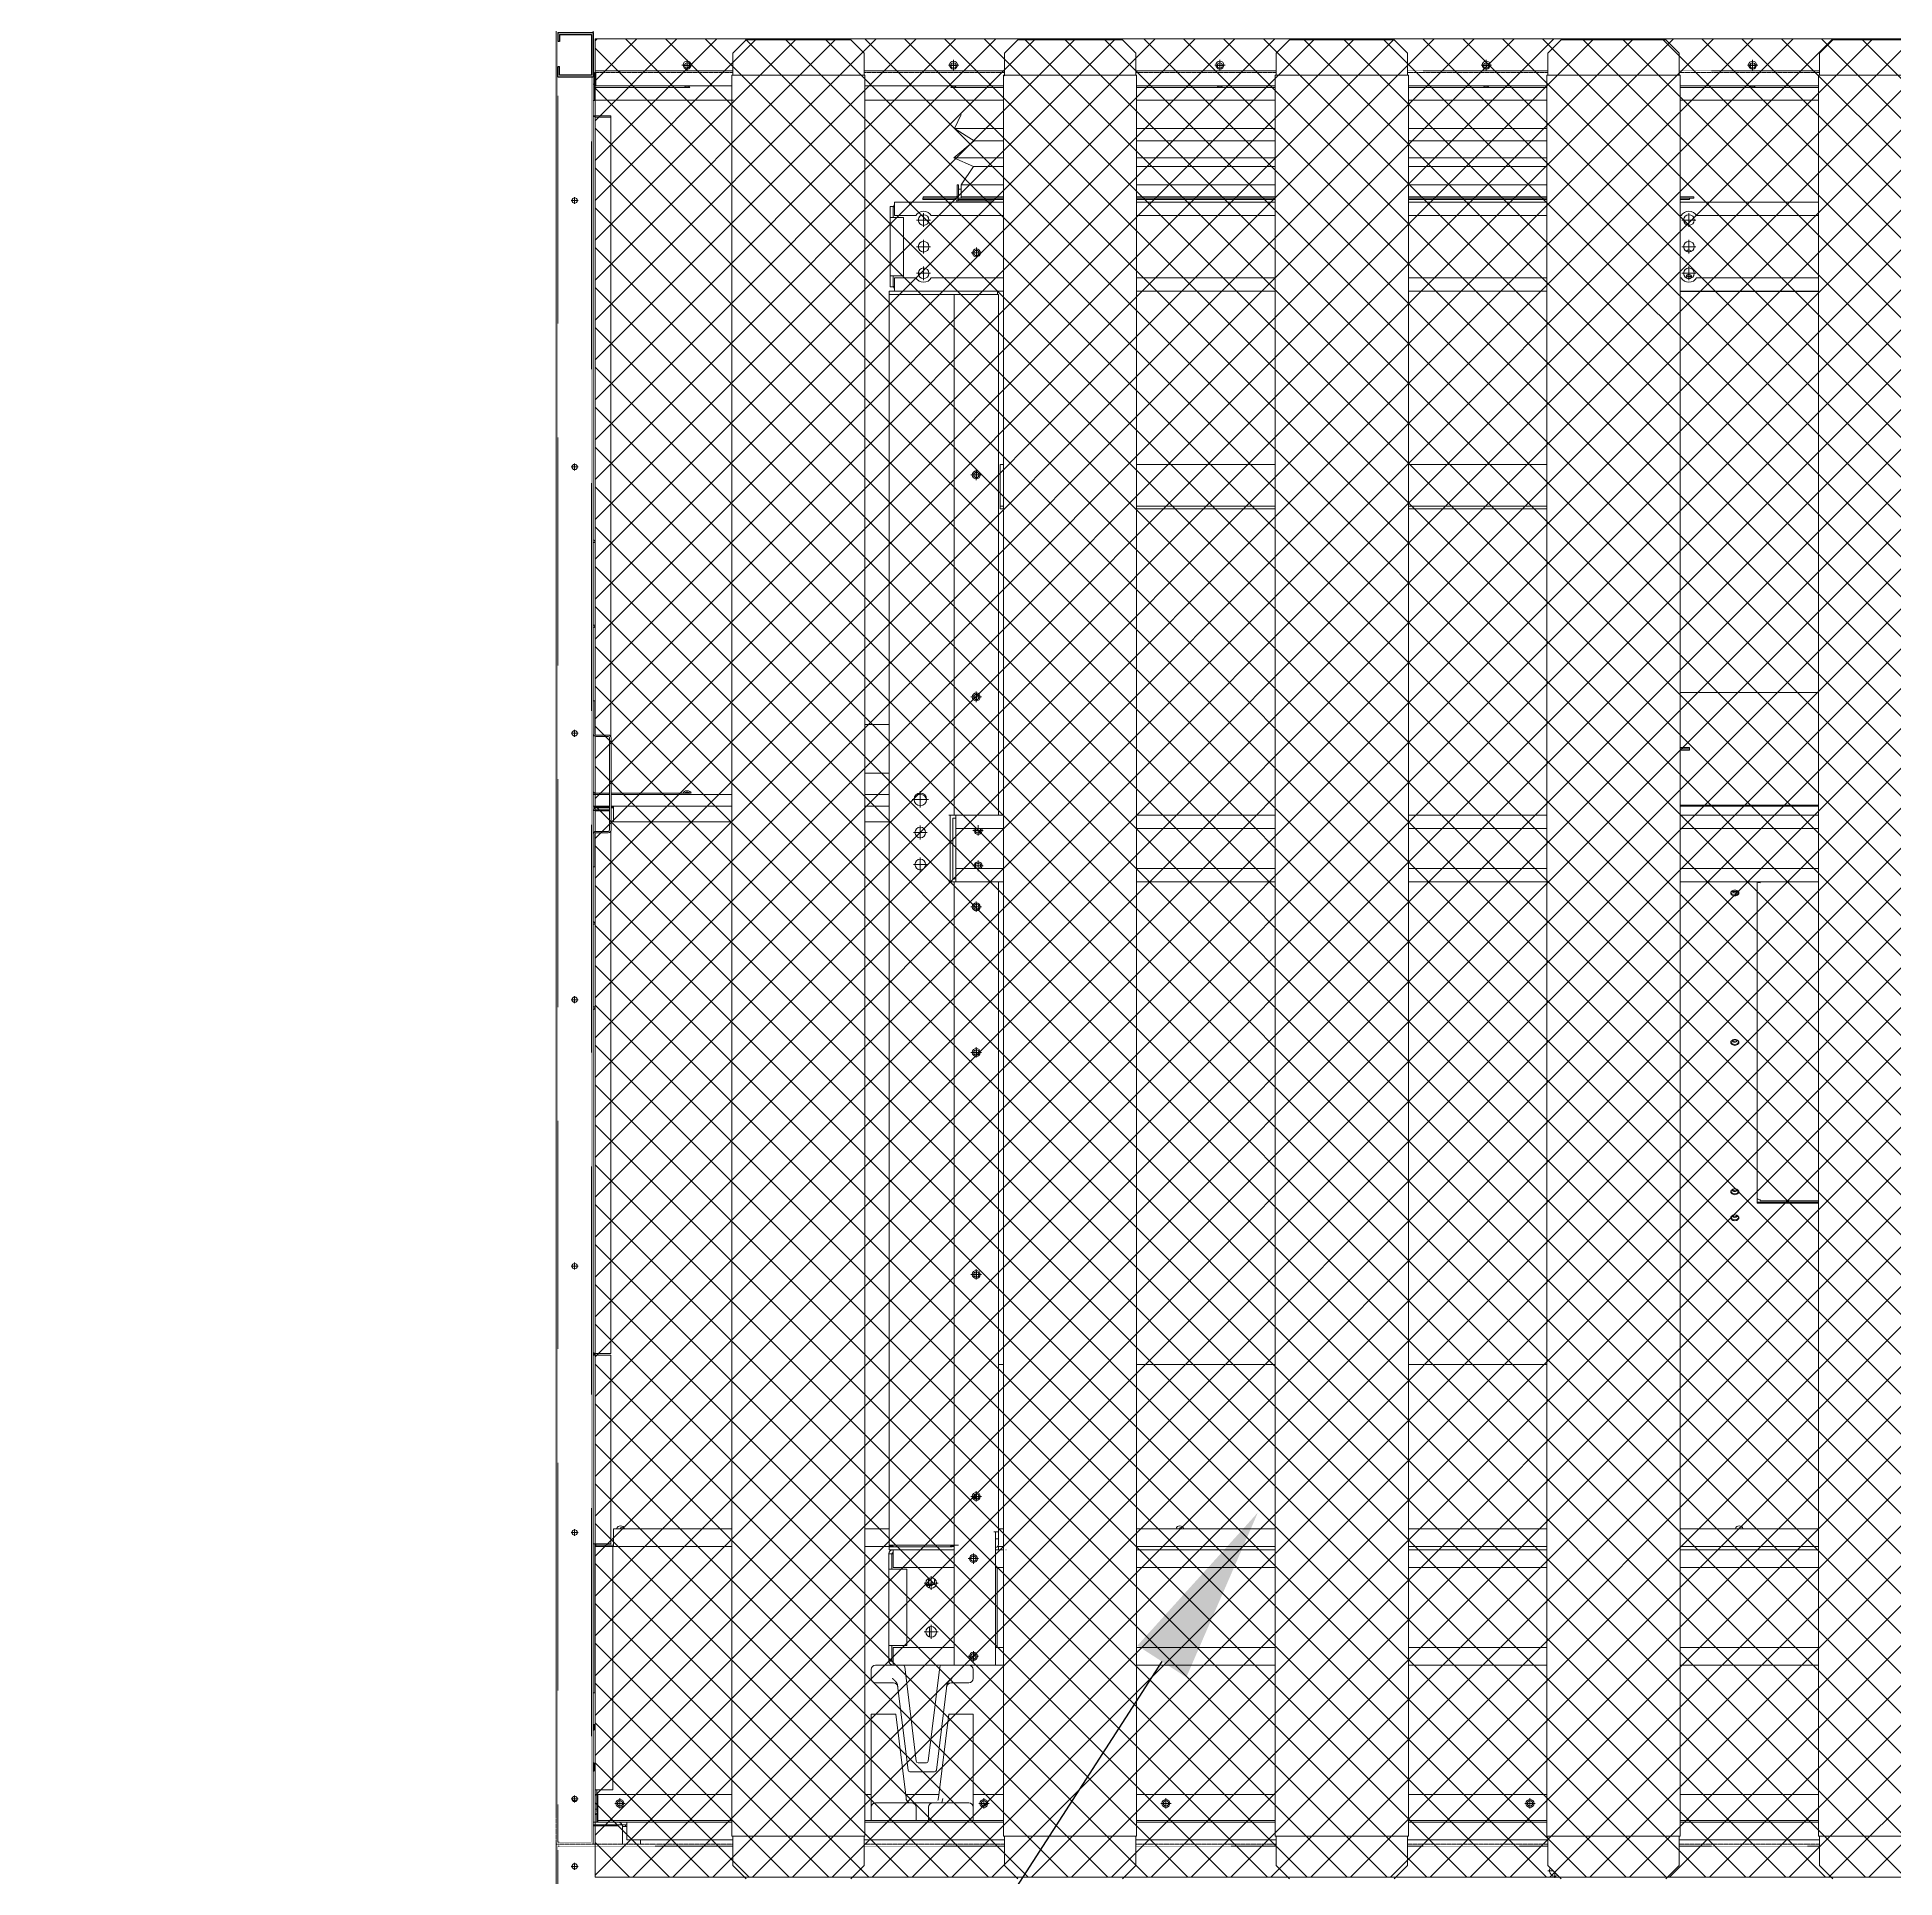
# Model space of a CAD drawing. Header units: millimetres. Extents: x -17070 to 37126, y -291348 to 36053.
# Drawn here: x 26412 to 28504, y 22927 to 25000 of the extents above; entities that cross this region are included whole.
import ezdxf
from ezdxf import colors
from ezdxf.entities.mleader import LeaderData, LeaderLine
from ezdxf.math import Vec2, Vec3

# ---------------------------------------------------------------- set-up
doc = ezdxf.new("R2010")
doc.units = ezdxf.units.MM
for name, pattern in [('CENTER', [2, 1.25, -0.25, 0.25, -0.25]), ('HIDDEN', [0.375, 0.25, -0.125]), ('HIDDENX2', [0.75, 0.5, -0.25])]:
    doc.linetypes.add(name, pattern=pattern)
for name, color, linetype in [('center', 1, 'CENTER'), ('HIDD', 2, 'HIDDENX2'), ('냉각탑_dim', 1, 'Continuous')]:
    doc.layers.add(name, color=color, linetype=linetype)
doc.styles.get("Standard").update_dxf_attribs({"font": 'arial.ttf'})

# ---------------------------------------------------------------- blocks, each defined once
blk = doc.blocks.new('3753456')
at = {"color": 0, "lineweight": 5}
for p, q in [((337590.2, 91235.5), (337597.8, 91251)), ((337612.3, 91221.4), (337590.2, 91235.5)), ((337589.4, 91202.2), (337612.3, 91221.4)), ((337611.6, 91192.6), (337589.4, 91202.2)), ((337597.8, 91172), (337611.6, 91192.6))]:
    blk.add_line(p, q, dxfattribs=at)
blk = doc.blocks.new('435')
for p, q in [((-131382, 21088.8), (-131342, 21088.8)), ((-131382, 21088.8), (-131382, 21078.8)), ((-131380, 21078.8), (-131382, 21078.8)), ((-131380, 21086.8), (-131344, 21086.8)), ((-131380, 21086.8), (-131380, 21078.8)), ((-131344, 21086.8), (-131344, 21040.8)), ((-131342, 21088.8), (-131342, 21038.8)), ((-131342, 21088.8), (-131342, 21038.8)), ((-131382, 21038.8), (-131382, 21050.8)), ((-131382, 21050.8), (-131380, 21050.8)), ((-131380, 21040.8), (-131380, 21050.8)), ((-131342, 21038.8), (-131382, 21038.8)), ((-131344, 21040.8), (-131380, 21040.8))]:
    blk.add_line(p, q)
blk = doc.blocks.new('2')
at = {"lineweight": 5}
h = blk.add_hatch(dxfattribs=at)
h.set_pattern_fill('ANSI37', scale=10)
h.set_pattern_definition([(45, (-1299976.103, -465375.263), (-22.4506403, 22.4506403), []), (135, (-1299976.103, -465375.263), (-22.4506403, -22.4506403), [])])
h.paths.add_polyline_path([(27040.5, 24998.1), (27040.5, 22928.1), (30252.5, 22928.1), (30252.5, 24998.1)])
at = {"color": 7, "lineweight": 20, "ltscale": 0.280701}
for p, q in [((26996.5, 22995.2), (26996.5, 26037)), ((27038.5, 22995.2), (27038.5, 26037)), ((27038.5, 22995.2), (27038.5, 24991.1)), ((27138.4, 24968.6), (27150.1, 24968.6)), ((27140.3, 24968.1), (27148.1, 24968.1)), ((27144.2, 24974.5), (27144.2, 24962.8)), ((27438.4, 24968.6), (27450.1, 24968.6)), ((27440.3, 24968.1), (27448.1, 24968.1)), ((27444.2, 24974.5), (27444.2, 24962.8)), ((27738.4, 24968.6), (27750.1, 24968.6)), ((27740.3, 24968.1), (27748.1, 24968.1)), ((27744.2, 24974.5), (27744.2, 24962.8)), ((28038.4, 24968.6), (28050.1, 24968.6)), ((28040.3, 24968.1), (28048.1, 24968.1)), ((28044.2, 24974.5), (28044.2, 24962.8)), ((28338.4, 24968.6), (28350.1, 24968.6)), ((28340.3, 24968.1), (28348.1, 24968.1)), ((28344.2, 24974.5), (28344.2, 24962.8)), ((27038.5, 24947.1), (27041.3, 24947.1)), ((27039.8, 24947.1), (27039.8, 24960.1)), ((27039.8, 24947.1), (27039.8, 24928.7)), ((27039.8, 24943.3), (27147.2, 24943.3)), ((27039.8, 24942.2), (27040.5, 24942.2)), ((27039.8, 24929.8), (27039.8, 24942.2)), ((27041.3, 24960.1), (27041.3, 24948.2)), ((27041.3, 24950.2), (27041.3, 24945.1)), ((27194.5, 24945.1), (27041.3, 24945.1)), ((27500.5, 24945.1), (27344.5, 24945.1)), ((27441.2, 24943.3), (27500.5, 24943.3)), ((27806.5, 24945.1), (27650.5, 24945.1)), ((27650.5, 24943.3), (27806.5, 24943.3)), ((28112.5, 24945.1), (27956.5, 24945.1)), ((27956.5, 24943.3), (28112.5, 24943.3)), ((28418.5, 24945.1), (28262.5, 24945.1)), ((28262.5, 24943.3), (28418.5, 24943.3)), ((27038.5, 24928.7), (27039.8, 24928.7)), ((27040.5, 24928.9), (27039.8, 24928.9)), ((27196.5, 24928.9), (27040.5, 24928.9)), ((27500.5, 24928.9), (27344.5, 24928.9)), ((27806.5, 24928.9), (27650.5, 24928.9)), ((28112.5, 24928.9), (27956.5, 24928.9)), ((28418.5, 24928.9), (28262.5, 24928.9)), ((27041.1, 24911.5), (27038.5, 24911.5)), ((27041.7, 24911.4), (27058.2, 24911.4)), ((27041.7, 24910), (27058.2, 24910)), ((27058.2, 24910), (27058.2, 24911.4)), ((27058.2, 24910), (27058.2, 24212.3)), ((27013.6, 24816.1), (27021.4, 24816.1)), ((27017.5, 24820), (27017.5, 24812.2)), ((27446.8, 24818.7), (27409.6, 24818.7)), ((27409.6, 24818.7), (27409.6, 24817.1)), ((27446.8, 24817.1), (27409.6, 24817.1)), ((27446.8, 24820.3), (27409.9, 24820.3)), ((27409.9, 24820.3), (27409.9, 24818.7)), ((27448, 24815.9), (27448, 24816)), ((27448, 24815.9), (27448, 24814.1)), ((27448, 24815.9), (27488, 24815.9)), ((27449.9, 24833.7), (27448.3, 24833.7)), ((27448.3, 24821.8), (27448.3, 24833.7)), ((27449.6, 24815.9), (27449.6, 24818.7)), ((27449.6, 24818.7), (27500.5, 24818.7)), ((27449.6, 24817.1), (27500.5, 24817.1)), ((27449.9, 24821.8), (27449.9, 24833.7)), ((27452.9, 24828.9), (27449.9, 24828.9)), ((27450.8, 24818.8), (27490, 24818.8)), ((27450.8, 24818.7), (27450.8, 24818.8)), ((27500.5, 24833.7), (27452.9, 24833.7)), ((27452.9, 24833.7), (27452.9, 24818.7)), ((27500.5, 24820.3), (27452.9, 24820.3)), ((27500.5, 24818.7), (27452.9, 24818.7)), ((27488, 24815.9), (27488, 24814.1)), ((27490, 24818.7), (27490, 24818.8)), ((27806.5, 24833.7), (27650.5, 24833.7)), ((27806.5, 24820.3), (27650.5, 24820.3)), ((27650.5, 24818.7), (27806.5, 24818.7)), ((27806.5, 24818.7), (27650.5, 24818.7)), ((27650.5, 24817.1), (27806.5, 24817.1)), ((28112.5, 24833.7), (27956.5, 24833.7)), ((28112.5, 24820.3), (27956.5, 24820.3)), ((27956.5, 24818.7), (28112.5, 24818.7)), ((28112.5, 24818.7), (27956.5, 24818.7)), ((27956.5, 24817.1), (28112.5, 24817.1)), ((28277.9, 24820.3), (28262.5, 24820.3)), ((28262.5, 24818.7), (28273, 24818.7)), ((28277.9, 24818.7), (28262.5, 24818.7)), ((28262.5, 24817.1), (28273, 24817.1)), ((28273, 24817.1), (28273, 24818.7)), ((28277.9, 24820.3), (28277.9, 24818.7)), ((27373, 24797.1), (27373, 24809.4)), ((27376.2, 24809.4), (27373, 24809.4)), ((27373, 24797.1), (27373, 24731.1)), ((27378.2, 24797.1), (27373, 24797.1)), ((27376.2, 24809.4), (27376.2, 24797.1)), ((27377.7, 24808.9), (27376.2, 24808.9)), ((27377.7, 24799.1), (27377.7, 24814.1)), ((27500.5, 24814.1), (27377.7, 24814.1)), ((27377.7, 24799.1), (27401.8, 24799.1)), ((27378.2, 24797.1), (27388, 24797.1)), ((27388, 24731.1), (27388, 24797.1)), ((27402.7, 24794.1), (27418.3, 24794.1)), ((27410.5, 24801.9), (27410.5, 24786.3)), ((27419.1, 24799.1), (27500.5, 24799.1)), ((27806.5, 24814.1), (27650.5, 24814.1)), ((27650.5, 24799.1), (27806.5, 24799.1)), ((28112.5, 24814.1), (27956.5, 24814.1)), ((27956.5, 24799.1), (28112.5, 24799.1)), ((28418.5, 24814.3), (28262.5, 24814.3)), ((28418.5, 24814.1), (28262.5, 24814.1)), ((28262.5, 24799.1), (28263.8, 24799.1)), ((28264.7, 24794.1), (28280.3, 24794.1)), ((28272.5, 24801.9), (28272.5, 24786.3)), ((28281.1, 24799.1), (28418.5, 24799.1)), ((27402.7, 24764.1), (27418.3, 24764.1)), ((27410.5, 24771.9), (27410.5, 24756.3)), ((27464.1, 24757.1), (27475.8, 24757.1)), ((27470, 24763), (27470, 24751.3)), ((28264.7, 24764.1), (28280.3, 24764.1)), ((28272.5, 24771.9), (28272.5, 24756.3)), ((27402.7, 24734.1), (27418.3, 24734.1)), ((27410.5, 24741.9), (27410.5, 24726.3)), ((28264.7, 24734.1), (28280.3, 24734.1)), ((28272.5, 24741.9), (28272.5, 24726.3)), ((27371.8, 24714.1), (27493.6, 24714.1)), ((27371.8, 24714.1), (27371.8, 24710.1)), ((27388, 24731.1), (27373, 24731.1)), ((27373, 24718.8), (27373, 24731.1)), ((27376.2, 24718.8), (27373, 24718.8)), ((27376.2, 24731.1), (27376.2, 24718.8)), ((27377.7, 24719.3), (27376.2, 24719.3)), ((27377.7, 24729.1), (27377.7, 24714.1)), ((27401.8, 24729.1), (27377.7, 24729.1)), ((27377.7, 24714.1), (27500.5, 24714.1)), ((27500.5, 24729.1), (27419.1, 24729.1)), ((27493.6, 24714.1), (27493.6, 24710.1)), ((27806.5, 24729.1), (27650.5, 24729.1)), ((27650.5, 24714.1), (27806.5, 24714.1)), ((28112.5, 24729.1), (27956.5, 24729.1)), ((27956.5, 24714.1), (28112.5, 24714.1)), ((28263.8, 24729.1), (28262.5, 24729.1)), ((28262.5, 24714.1), (28418.5, 24714.1)), ((28418.5, 24713.8), (28262.5, 24713.8)), ((28418.5, 24729.1), (28281.1, 24729.1)), ((27450, 24710.1), (27371.8, 24710.1)), ((27371.8, 24710.1), (27371.8, 23301.9)), ((27371.8, 24710.1), (27493.6, 24710.1)), ((27444.8, 24123.9), (27444.8, 24710.1)), ((27450, 24710.1), (27489.6, 24710.1)), ((27494.8, 24710.1), (27489.6, 24710.1)), ((27494.8, 24710.1), (27494.8, 24123.9)), ((27013.6, 24516.1), (27021.4, 24516.1)), ((27017.5, 24520), (27017.5, 24512.2)), ((27463.9, 24507.1), (27475.6, 24507.1)), ((27469.8, 24513), (27469.8, 24501.3)), ((27470, 24511), (27470, 24503.2)), ((27500.5, 24518.7), (27496.8, 24518.7)), ((27496.8, 24468.7), (27496.8, 24518.7)), ((27806.5, 24518.7), (27650.5, 24518.7)), ((28112.5, 24518.7), (27956.5, 24518.7)), ((27496.8, 24471.9), (27500.5, 24471.9)), ((27496.8, 24468.7), (27500.5, 24468.7)), ((27650.5, 24471.9), (27806.5, 24471.9)), ((27650.5, 24468.7), (27806.5, 24468.7)), ((27956.5, 24471.9), (28112.5, 24471.9)), ((27956.5, 24468.7), (28112.5, 24468.7)), ((27038.5, 24431), (27040.5, 24431)), ((27040.5, 24431), (27040.5, 24338)), ((27038.5, 24338), (27040.5, 24338)), ((27040.1, 24252.5), (27038.5, 24252.5)), ((27040.1, 24215.6), (27040.1, 24252.5)), ((27463.9, 24257.1), (27475.6, 24257.1)), ((27469.8, 24263), (27469.8, 24251.3)), ((27470, 24261), (27470, 24253.2)), ((28418.5, 24262.2), (28262.5, 24262.2)), ((27013.6, 24216.1), (27021.4, 24216.1)), ((27017.5, 24220), (27017.5, 24212.2)), ((27055.4, 24214.1), (27041.6, 24214.1)), ((27055.4, 24212.5), (27041.6, 24212.5)), ((27056.9, 24211), (27056.9, 24107.2)), ((27058.5, 24211), (27058.5, 24107.2)), ((27371.8, 24226.2), (27344.5, 24226.2)), ((28273, 24200.3), (28262.5, 24200.3)), ((28273, 24198.7), (28262.5, 24198.7)), ((28262.5, 24198.7), (28273, 24198.7)), ((28262.5, 24197.1), (28273, 24197.1)), ((28273, 24197.1), (28273, 24200.3)), ((27371.8, 24171.2), (27344.5, 24171.2)), ((27038.5, 24148.6), (27056.9, 24148.6)), ((27038.5, 24147.2), (27056.9, 24147.2)), ((27040.2, 24148.6), (27040.2, 24148.9)), ((27056.9, 24148.7), (27041.7, 24148.7)), ((27058.5, 24148.6), (27148, 24148.6)), ((27058.5, 24147.2), (27194.5, 24147.2)), ((27344.5, 24147.2), (27371.8, 24147.2)), ((27371.8, 24163.9), (27371.8, 24048.9)), ((27406.8, 24150.8), (27406.8, 24132.6)), ((27056.9, 24134), (27038.5, 24134)), ((27039.8, 24131), (27039.8, 24134)), ((27041.3, 24132.1), (27041.3, 24134)), ((27041.3, 24133.2), (27056.9, 24133.2)), ((27056.9, 24132.1), (27041.3, 24132.1)), ((27056.9, 24130), (27041.3, 24130)), ((27056.9, 24128.9), (27041.3, 24128.9)), ((27194.5, 24134), (27058.5, 24134)), ((27058.5, 24133.2), (27061.3, 24133.2)), ((27061.3, 24132.1), (27058.5, 24132.1)), ((27061.3, 24116.5), (27061.3, 24133.2)), ((27371.8, 24134), (27344.5, 24134)), ((27397.7, 24141.7), (27415.9, 24141.7)), ((28418.5, 24135.2), (28262.5, 24135.2)), ((28418.5, 24134), (28262.5, 24134)), ((27055.4, 24105.7), (27041.6, 24105.7)), ((27041.6, 24104.1), (27055.4, 24104.1)), ((27058.2, 24106), (27058.2, 23517.7)), ((27194.5, 24116.5), (27061.3, 24116.5)), ((27371.8, 24116.5), (27344.5, 24116.5)), ((27399, 24104.4), (27414.6, 24104.4)), ((27406.8, 24112.2), (27406.8, 24096.6)), ((27446.7, 24123.9), (27438.8, 24123.9)), ((27440.3, 24123.9), (27440.3, 24048.9)), ((27443.5, 24120.7), (27443.5, 24052.1)), ((27443.5, 24120.7), (27446.7, 24120.7)), ((27446.7, 24123.9), (27500.5, 24123.9)), ((27446.7, 24108.9), (27446.7, 24123.9)), ((27446.7, 24120.7), (27446.7, 24052.1)), ((27500.5, 24108.9), (27446.7, 24108.9)), ((27466.1, 24106.8), (27477.8, 24106.8)), ((27471.8, 24110.7), (27471.8, 24102.9)), ((27472, 24112.7), (27472, 24101)), ((27650.5, 24123.9), (27806.5, 24123.9)), ((27806.5, 24108.9), (27650.5, 24108.9)), ((27956.5, 24123.9), (28112.5, 24123.9)), ((28112.5, 24108.9), (27956.5, 24108.9)), ((28262.5, 24123.9), (28418.5, 24123.9)), ((28418.5, 24108.9), (28262.5, 24108.9)), ((27040.1, 24102.6), (27040.1, 24065.7)), ((27040.1, 24065.7), (27038.5, 24065.7)), ((27399, 24068.4), (27414.6, 24068.4)), ((27406.8, 24076.2), (27406.8, 24060.6)), ((27446.7, 24048.9), (27446.7, 24063.9)), ((27446.7, 24063.9), (27500.5, 24063.9)), ((27466.1, 24066.8), (27477.8, 24066.8)), ((27471.8, 24070.7), (27471.8, 24062.9)), ((27472, 24072.7), (27472, 24061)), ((27650.5, 24063.9), (27806.5, 24063.9)), ((27956.5, 24063.9), (28112.5, 24063.9)), ((28262.5, 24063.9), (28418.5, 24063.9)), ((27446.7, 24048.9), (27438.8, 24048.9)), ((27446.7, 24052.1), (27443.5, 24052.1)), ((27444.8, 23301.9), (27444.8, 24048.9)), ((27500.5, 24048.9), (27446.7, 24048.9)), ((27494.8, 24048.9), (27494.8, 23316.7)), ((27806.5, 24048.9), (27650.5, 24048.9)), ((28112.5, 24048.9), (27956.5, 24048.9)), ((28418.5, 24048.9), (28262.5, 24048.9)), ((28349.2, 24048.9), (28349.2, 23687)), ((28352.7, 24048.9), (28352.7, 24047.9)), ((27463.9, 24020.7), (27475.6, 24020.7)), ((27466.1, 24020.7), (27473.9, 24020.7)), ((27469.8, 24026.6), (27469.8, 24014.9)), ((27470, 24024.6), (27470, 24016.8)), ((27038.5, 24001), (27040.5, 24001)), ((27040.5, 24001), (27040.5, 23908)), ((27013.6, 23916.1), (27021.4, 23916.1)), ((27017.5, 23920), (27017.5, 23912.2)), ((27038.5, 23908), (27040.5, 23908)), ((27463.9, 23856.7), (27475.6, 23856.7)), ((27466.1, 23856.7), (27473.9, 23856.7)), ((27469.8, 23862.6), (27469.8, 23850.9)), ((27470, 23860.6), (27470, 23852.8)), ((28349.2, 23688.1), (28418.5, 23688.1)), ((28349.2, 23687), (28418.5, 23687)), ((28352.7, 23689.8), (28352.7, 23691)), ((28418.5, 23689.8), (28352.7, 23689.8)), ((27013.6, 23616.1), (27021.4, 23616.1)), ((27017.5, 23620), (27017.5, 23612.2)), ((27463.9, 23606.7), (27475.6, 23606.7)), ((27466.1, 23606.7), (27473.9, 23606.7)), ((27469.8, 23612.6), (27469.8, 23600.9)), ((27470, 23610.6), (27470, 23602.8)), ((27038.5, 23518.9), (27038.5, 23518.9)), ((27039.8, 23517.9), (27039.8, 23515.8)), ((26996.5, 23514), (26996.5, 23513.9)), ((26996.5, 23507.6), (26996.5, 23507.6)), ((27039.8, 23517), (27038.5, 23517)), ((27058.2, 23517.7), (27041.3, 23517.7)), ((27058.2, 23515.8), (27041.3, 23515.8)), ((27058.2, 23515.8), (27058.2, 23303.3)), ((27494.8, 23505.2), (27500.5, 23505.2)), ((27650.5, 23505.2), (27806.5, 23505.2)), ((27956.5, 23505.2), (28112.5, 23505.2)), ((27463.9, 23356.7), (27475.6, 23356.7)), ((27466.1, 23356.7), (27473.9, 23356.7)), ((27469.8, 23362.6), (27469.8, 23350.9)), ((27470, 23360.6), (27470, 23352.8)), ((27013.6, 23316.1), (27021.4, 23316.1)), ((27017.5, 23320), (27017.5, 23312.2)), ((27061.3, 23320.2), (27194.5, 23320.2)), ((27061.3, 23320.2), (27061.3, 23303.3)), ((27344.5, 23320.2), (27371.8, 23320.2)), ((27491.6, 23316.7), (27489.6, 23316.7)), ((27494.8, 23316.7), (27491.6, 23316.7)), ((27491.6, 23316.7), (27491.6, 23166.7)), ((27491.6, 23309.1), (27494.8, 23309.1)), ((27494.8, 23320.2), (27500.5, 23320.2)), ((27494.8, 23301.7), (27494.8, 23316.7)), ((27650.5, 23320.2), (27806.5, 23320.2)), ((27956.5, 23320.2), (28112.5, 23320.2)), ((28262.5, 23320.2), (28418.5, 23320.2)), ((27039.8, 23303.3), (27039.8, 23303.3)), ((27040.1, 23303.3), (27040.1, 23135.7)), ((27040.5, 23301.1), (27040.5, 23303.3)), ((27040.5, 23301.1), (27040.5, 23026.5)), ((27041.3, 23301.1), (27040.5, 23301.1)), ((27058.2, 23303.3), (27041.3, 23303.3)), ((27058.2, 23303.3), (27041.3, 23303.3)), ((27041.3, 23303.3), (27041.3, 23301.8)), ((27041.3, 23300.2), (27041.3, 23301.8)), ((27041.3, 23301.8), (27061.3, 23301.8)), ((27061.3, 23300.2), (27041.3, 23300.2)), ((27041.3, 23300.2), (27194.5, 23300.2)), ((27060.5, 23300.2), (27060.5, 23026.5)), ((27061.3, 23300.2), (27061.3, 23303.3)), ((27344.5, 23300.2), (27371.8, 23300.2)), ((27371.5, 23274.7), (27371.5, 23292)), ((27371.5, 23292), (27376.2, 23292)), ((27371.8, 23301.9), (27442.8, 23301.9)), ((27371.8, 23301.9), (27371.8, 23299.9)), ((27371.8, 23300.7), (27375.8, 23300.7)), ((27371.8, 23299.9), (27371.8, 23296.7)), ((27371.8, 23299.9), (27442.8, 23299.9)), ((27371.8, 23296.7), (27442.8, 23296.7)), ((27374.7, 23292), (27374.7, 23274.7)), ((27444.8, 23296.7), (27376.2, 23296.7)), ((27376.2, 23276.7), (27376.2, 23296.7)), ((27379.7, 23301.9), (27379.7, 23299.9)), ((27441.1, 23300.7), (27444.4, 23300.7)), ((27444.8, 23301.9), (27442.8, 23301.9)), ((27444.8, 23301.9), (27450, 23301.9)), ((27444.8, 23166.7), (27444.8, 23301.9)), ((27466.6, 23292.6), (27466.6, 23280.9)), ((27500.5, 23296.7), (27491.6, 23296.7)), ((27494.4, 23300.7), (27494.8, 23300.7)), ((27494.8, 23300.7), (27494.8, 23296.7)), ((27494.8, 23300.2), (27500.5, 23300.2)), ((27503.5, 23296.7), (27503.1, 23296.7)), ((27650.5, 23300.2), (27806.5, 23300.2)), ((27806.5, 23296.7), (27650.5, 23296.7)), ((27956.5, 23300.2), (28112.5, 23300.2)), ((28112.5, 23296.7), (27956.5, 23296.7)), ((28262.5, 23300.2), (28418.5, 23300.2)), ((28418.5, 23296.7), (28262.5, 23296.7)), ((27371.5, 23274.7), (27371.5, 23188.7)), ((27376.2, 23274.7), (27371.5, 23274.7)), ((27444.8, 23276.7), (27376.2, 23276.7)), ((27376.2, 23274.7), (27391.5, 23274.7)), ((27391.5, 23274.7), (27391.5, 23188.7)), ((27419, 23267), (27419, 23251.4)), ((27460.7, 23286.7), (27472.4, 23286.7)), ((27500.5, 23276.7), (27491.6, 23276.7)), ((27493.2, 23276.7), (27493.2, 23186.7)), ((27806.5, 23276.7), (27650.5, 23276.7)), ((28112.5, 23276.7), (27956.5, 23276.7)), ((28418.5, 23276.7), (28262.5, 23276.7)), ((27411.2, 23259.2), (27426.8, 23259.2)), ((27422.8, 23257.4), (27413.3, 23257.4)), ((27413.6, 23256.6), (27420.2, 23256.6)), ((27415.9, 23257.4), (27415.9, 23264.4)), ((27417, 23256), (27417, 23253.6)), ((27420.2, 23256.6), (27420.2, 23257.4)), ((27422.8, 23257.4), (27422.8, 23263.8)), ((27411.2, 23204.2), (27426.8, 23204.2)), ((27417, 23209.9), (27417, 23198.6)), ((27419, 23212), (27419, 23196.4)), ((27371.5, 23171.4), (27371.5, 23188.7)), ((27391.5, 23188.7), (27371.5, 23188.7)), ((27374.7, 23188.7), (27374.7, 23171.4)), ((27376.2, 23171.4), (27376.2, 23186.7)), ((27376.2, 23186.7), (27444.8, 23186.7)), ((27491.6, 23186.7), (27500.5, 23186.7)), ((27650.5, 23186.7), (27806.5, 23186.7)), ((27956.5, 23186.7), (28112.5, 23186.7)), ((28262.5, 23186.7), (28418.5, 23186.7)), ((27356.5, 23166.7), (27361.5, 23166.7)), ((27361.5, 23166.7), (27376.2, 23166.7)), ((27376.2, 23171.4), (27371.5, 23171.4)), ((27376.2, 23171.4), (27376.2, 23166.7)), ((27376.2, 23166.7), (27444.8, 23166.7)), ((27402.3, 23058.5), (27389.2, 23165)), ((27428.8, 23165), (27415.7, 23058.5)), ((27444.8, 23166.7), (27491.6, 23166.7)), ((27460.7, 23176.7), (27472.4, 23176.7)), ((27466.6, 23182.6), (27466.6, 23170.9)), ((27491.6, 23166.7), (27500.5, 23166.7)), ((27650.5, 23166.7), (27806.5, 23166.7)), ((27956.5, 23166.7), (28112.5, 23166.7)), ((28262.5, 23166.7), (28418.5, 23166.7)), ((27351.5, 23161.7), (27351.5, 23151.7)), ((27356.5, 23146.7), (27361.5, 23146.7)), ((27361.5, 23146.7), (27376.6, 23146.7)), ((27393, 23048.5), (27381.3, 23143.7)), ((27424.9, 23048.5), (27436.6, 23143.7)), ((27456.5, 23146.7), (27441.4, 23146.7)), ((27456.5, 23146.7), (27461.5, 23146.7)), ((27466.5, 23161.7), (27466.5, 23151.7)), ((27038.5, 23135.7), (27040.1, 23135.7)), ((27040.5, 23100.1), (27038.5, 23100.1)), ((27351.5, 23016.7), (27351.5, 23111.7)), ((27351.5, 23111.7), (27356.5, 23111.7)), ((27356.5, 23111.7), (27374.2, 23111.7)), ((27379.2, 23111.7), (27374.2, 23111.7)), ((27390.8, 23017.3), (27379.2, 23111.7)), ((27427.2, 23017.3), (27438.8, 23111.7)), ((27438.8, 23111.7), (27443.8, 23111.7)), ((27466.5, 23111.7), (27443.8, 23111.7)), ((27466.5, 23111.7), (27466.5, 23016.7)), ((27038.5, 23093.7), (27038.8, 23093.1)), ((27038.8, 23098.8), (27038.8, 23093.1)), ((27039.5, 23094.6), (27038.8, 23093.1)), ((27039.5, 23094.6), (27039.5, 23098.7)), ((27039.5, 23094.6), (27040.3, 23093.1)), ((27040.3, 23098.7), (27040.3, 23093.1)), ((27040.5, 23093.6), (27040.3, 23093.1)), ((27038.5, 23056.6), (27038.8, 23057.1)), ((27038.5, 23047.7), (27038.8, 23047.1)), ((27038.8, 23047.1), (27038.8, 23057.1)), ((27039.5, 23055.6), (27038.8, 23057.1)), ((27039.5, 23048.6), (27038.8, 23047.1)), ((27039.5, 23055.6), (27040.3, 23057.1)), ((27039.5, 23055.6), (27039.5, 23048.6)), ((27039.5, 23048.6), (27040.3, 23047.1)), ((27040.3, 23047.1), (27040.3, 23057.1)), ((27040.5, 23056.7), (27040.3, 23057.1)), ((27040.5, 23047.6), (27040.3, 23047.1)), ((27395, 23046.7), (27422.9, 23046.7)), ((27404.3, 23056.7), (27413.7, 23056.7)), ((27013.6, 23016.1), (27021.4, 23016.1)), ((27017.5, 23020), (27017.5, 23012.2)), ((27040.5, 22996.7), (27040.5, 23026.5)), ((27060.5, 23026.5), (27040.5, 23026.5)), ((27042.5, 23026.5), (27042.5, 23004.5)), ((27042.5, 23021.1), (27042.5, 23001.1)), ((27043.5, 23021.1), (27042.5, 23021.1)), ((27043.5, 23021.1), (27194.5, 23021.1)), ((27043.5, 23021.1), (27043.5, 22990.1)), ((27068.5, 23017), (27068.5, 23005.3)), ((27344.5, 23021.1), (27351.5, 23021.1)), ((27351.5, 23016.7), (27351.5, 23006.7)), ((27390.3, 23021.1), (27427.6, 23021.1)), ((27390.8, 23017.3), (27390.9, 23016.1)), ((27427.2, 23017.3), (27427, 23016.1)), ((27432.1, 23016.7), (27430.9, 23011.7)), ((27466.5, 23021.1), (27500.5, 23021.1)), ((27466.5, 23006.7), (27466.5, 23016.7)), ((27478.5, 23017), (27478.5, 23005.3)), ((27650.5, 23021.1), (27806.5, 23021.1)), ((27683.5, 23017), (27683.5, 23005.3)), ((27956.5, 23021.1), (28112.5, 23021.1)), ((28093.5, 23017), (28093.5, 23005.3)), ((28262.5, 23021.1), (28418.5, 23021.1)), ((27040.5, 23004.5), (27042.5, 23004.5)), ((27040.5, 22990.1), (27040.5, 22996.7)), ((27042.5, 23001.1), (27043.5, 23001.1)), ((27042.5, 22990.1), (27042.5, 23000.1)), ((27043.5, 23000.1), (27042.5, 23000.1)), ((27062.6, 23011.1), (27074.3, 23011.1)), ((27351.5, 22991.7), (27351.5, 23006.7)), ((27356.5, 23011.7), (27361.5, 23011.7)), ((27361.5, 23011.7), (27397, 23011.7)), ((27397, 23011.7), (27421, 23011.7)), ((27402, 22991.7), (27402, 23006.7)), ((27416, 22991.7), (27416, 23006.7)), ((27461.5, 23011.7), (27421, 23011.7)), ((27422, 23011.7), (27422, 23011.7)), ((27425.3, 23012.9), (27425.3, 23012.9)), ((27466.5, 22991.7), (27466.5, 23006.7)), ((27472.6, 23011.1), (27484.3, 23011.1)), ((27677.6, 23011.1), (27689.3, 23011.1)), ((28087.6, 23011.1), (28099.3, 23011.1)), ((27038.5, 22990.1), (27194.5, 22990.1)), ((27038.5, 22986.9), (27038.5, 22986)), ((27066.3, 22986.9), (27038.5, 22986.9)), ((27038.5, 22986), (27066.3, 22986)), ((27040.5, 22986), (27040.5, 22986.9)), ((27042.5, 22986), (27042.5, 22986.9)), ((27194.5, 22991.7), (27043.5, 22991.7)), ((27070.8, 22986.9), (27066.3, 22986.9)), ((27066.3, 22986), (27066.3, 22986.9)), ((27070.6, 22987.9), (27069.2, 22986.9)), ((27071.5, 22985), (27071.5, 22986.9)), ((27071.5, 22986.9), (27074.7, 22986.9)), ((27076.2, 22984.9), (27071.5, 22984.9)), ((27071.5, 22984.9), (27071.5, 22965.1)), ((27074.7, 22986.9), (27074.7, 22984.9)), ((27076.2, 22986.9), (27074.7, 22986.9)), ((27076.2, 22970.1), (27076.2, 22990.1)), ((27076.2, 22990.1), (27194.5, 22990.1)), ((27500.5, 22991.7), (27344.5, 22991.7)), ((27500.5, 22990.1), (27344.5, 22990.1)), ((27806.5, 22991.7), (27650.5, 22991.7)), ((27650.5, 22990.1), (27806.5, 22990.1)), ((28112.5, 22991.7), (27956.5, 22991.7)), ((28112.5, 22990.1), (27956.5, 22990.1)), ((28262.5, 22991.7), (28418.5, 22991.7)), ((28262.5, 22990.1), (28418.5, 22990.1)), ((26996.5, 22966.9), (26996.5, 22863.3)), ((27195.5, 22970.1), (27076.2, 22970.1)), ((27091.5, 22970.1), (27091.5, 22965.1)), ((27501.5, 22970.1), (27343.5, 22970.1)), ((27807.5, 22970.1), (27649.5, 22970.1)), ((28113.5, 22970.1), (27955.5, 22970.1)), ((28419.5, 22970.1), (28261.5, 22970.1)), ((27013.6, 22940.1), (27021.4, 22940.1)), ((27017.5, 22944), (27017.5, 22936.2)), ((28113.7, 22935.1), (28119.5, 22935.1)), ((28121.5, 22933.1), (28121.5, 22927.3))]:
    blk.add_line(p, q, dxfattribs=at)
at = {"lineweight": 20}
for p, q in [((27038.5, 22965.1), (27038.5, 25000.1)), ((27040.5, 24998.1), (30252.5, 24998.1)), ((27040.5, 22928.1), (27040.5, 24998.1)), ((27195.5, 24982.1), (27210.5, 24997.1)), ((27210.5, 24997.1), (27328.5, 24997.1)), ((27343.5, 24982.1), (27328.5, 24997.1)), ((27501.5, 24982.1), (27516.5, 24997.1)), ((27516.5, 24997.1), (27634.5, 24997.1)), ((27649.5, 24982.1), (27634.5, 24997.1)), ((27807.5, 24982.1), (27822.5, 24997.1)), ((27822.5, 24997.1), (27940.5, 24997.1)), ((27955.5, 24982.1), (27940.5, 24997.1)), ((28113.5, 24982.1), (28128.5, 24997.1)), ((28128.5, 24997.1), (28246.5, 24997.1)), ((28261.5, 24982.1), (28246.5, 24997.1)), ((28419.5, 24982.1), (28434.5, 24997.1)), ((28434.5, 24997.1), (28552.5, 24997.1)), ((27195.5, 24957.1), (27195.5, 24982.1)), ((27343.5, 24957.1), (27343.5, 24982.1)), ((27501.5, 24957.1), (27501.5, 24982.1)), ((27649.5, 24957.1), (27649.5, 24982.1)), ((27807.5, 24957.1), (27807.5, 24982.1)), ((27955.5, 24957.1), (27955.5, 24982.1)), ((28113.5, 24957.1), (28113.5, 24982.1)), ((28261.5, 24957.1), (28261.5, 24982.1)), ((28419.5, 24957.1), (28419.5, 24982.1)), ((27194.5, 22974.1), (27194.5, 24957.1)), ((27344.5, 24957.1), (27194.5, 24957.1)), ((27344.5, 22974.1), (27344.5, 24957.1)), ((27500.5, 22974.1), (27500.5, 24957.1)), ((27650.5, 24957.1), (27500.5, 24957.1)), ((27650.5, 22974.1), (27650.5, 24957.1)), ((27806.5, 22974.1), (27806.5, 24957.1)), ((27956.5, 24957.1), (27806.5, 24957.1)), ((27956.5, 22974.1), (27956.5, 24957.1)), ((28112.5, 22974.1), (28112.5, 24957.1)), ((28262.5, 24957.1), (28112.5, 24957.1)), ((28262.5, 22974.1), (28262.5, 24957.1)), ((28418.5, 22974.1), (28418.5, 24957.1)), ((28568.5, 24957.1), (28418.5, 24957.1)), ((27194.5, 22974.1), (27344.5, 22974.1)), ((27195.5, 22974.1), (27195.5, 22941.1)), ((27343.5, 22974.1), (27343.5, 22941.1)), ((27500.5, 22974.1), (27650.5, 22974.1)), ((27501.5, 22974.1), (27501.5, 22941.1)), ((27649.5, 22974.1), (27649.5, 22941.1)), ((27806.5, 22974.1), (27956.5, 22974.1)), ((27807.5, 22974.1), (27807.5, 22941.1)), ((27955.5, 22974.1), (27955.5, 22941.1)), ((28112.5, 22974.1), (28262.5, 22974.1)), ((28113.5, 22974.1), (28113.5, 22941.1)), ((28261.5, 22974.1), (28261.5, 22941.1)), ((28418.5, 22974.1), (28568.5, 22974.1)), ((28419.5, 22974.1), (28419.5, 22941.1)), ((27195.5, 22941.1), (27210.5, 22926.1)), ((27343.5, 22941.1), (27328.5, 22926.1)), ((27501.5, 22941.1), (27516.5, 22926.1)), ((27649.5, 22941.1), (27634.5, 22926.1)), ((27807.5, 22941.1), (27822.5, 22926.1)), ((27955.5, 22941.1), (27940.5, 22926.1)), ((28113.5, 22941.1), (28128.5, 22926.1)), ((28261.5, 22941.1), (28246.5, 22926.1)), ((28419.5, 22941.1), (28434.5, 22926.1)), ((30252.5, 22928.1), (27040.5, 22928.1))]:
    blk.add_line(p, q, dxfattribs=at)
at = {"color": 5, "lineweight": 20}
blk.add_line((27501.4, 24956.4), (27502.1, 24957.1), dxfattribs=at)
at = {"color": 0, "lineweight": 20}
for p, q in [((27500.5, 24897.2), (27445.3, 24897.2)), ((27467.4, 24883.2), (27500.5, 24883.2)), ((27806.5, 24897.2), (27650.5, 24897.2)), ((27650.5, 24883.2), (27806.5, 24883.2)), ((28112.5, 24897.2), (27956.5, 24897.2)), ((27956.5, 24883.2), (28112.5, 24883.2)), ((27444.5, 24864), (27500.5, 24864)), ((27650.5, 24864), (27806.5, 24864)), ((27956.5, 24864), (28112.5, 24864)), ((27500.5, 24854.4), (27466.7, 24854.4)), ((27806.5, 24854.4), (27650.5, 24854.4)), ((28112.5, 24854.4), (27956.5, 24854.4))]:
    blk.add_line(p, q, dxfattribs=at)
at = {"color": 7, "lineweight": 20, "ltscale": 0.280701}
for centre, radius in [((27144.2, 24968.6), 4.5), ((27144.2, 24968.1), 3), ((27444.2, 24968.6), 4.5), ((27444.2, 24968.1), 3), ((27744.2, 24968.6), 4.5), ((27744.2, 24968.1), 3), ((28044.2, 24968.6), 4.5), ((28044.2, 24968.1), 3), ((28344.2, 24968.6), 4.5), ((28344.2, 24968.1), 3), ((27017.5, 24816.1), 3), ((27410.5, 24794.1), 6), ((28272.5, 24794.1), 6), ((27410.5, 24764.1), 6), ((27470, 24757.1), 4.5), ((27470, 24757.1), 3), ((28272.5, 24764.1), 6), ((27410.5, 24734.1), 6), ((28272.5, 24734.1), 6), ((27017.5, 24516.1), 3), ((27469.8, 24507.1), 4.5), ((27470, 24507.1), 3), ((27469.8, 24257.1), 4.5), ((27470, 24257.1), 3), ((27017.5, 24216.1), 3), ((27406.8, 24141.7), 7), ((27406.8, 24104.4), 6), ((27406.8, 24068.4), 6), ((27469.8, 24020.7), 4.5), ((27470, 24020.7), 3), ((27017.5, 23916.1), 3), ((27469.8, 23856.7), 4.5), ((27470, 23856.7), 3), ((27017.5, 23616.1), 3), ((27469.8, 23606.7), 4.5), ((27470, 23606.7), 3), ((27469.8, 23356.7), 4.5), ((27470, 23356.7), 3), ((27017.5, 23316.1), 3), ((27466.6, 23286.7), 4.5), ((27466.6, 23286.7), 3), ((27419, 23259.2), 6), ((27419, 23204.2), 6), ((27466.6, 23176.7), 4.5), ((27466.6, 23176.7), 3), ((27017.5, 23016.1), 3), ((27068.5, 23011.1), 4.5), ((27478.5, 23011.1), 4.5), ((27683.5, 23011.1), 4.5), ((28093.5, 23011.1), 4.5), ((27068.5, 23011.1), 3), ((27478.5, 23011.1), 3), ((27683.5, 23011.1), 3), ((28093.5, 23011.1), 3), ((27017.5, 22940.1), 3)]:
    blk.add_circle(centre, radius, dxfattribs=at)
at = {"color": 7, "lineweight": 20}
for centre in [(27017.5, 24816.1), (27017.5, 24516.1), (27017.5, 24216.1), (27017.5, 23916.1), (27017.5, 23616.1), (27017.5, 23316.1), (27017.5, 23016.1), (27017.5, 22940.1)]:
    blk.add_circle(centre, 3, dxfattribs=at)
at = {"color": 7, "lineweight": 20, "ltscale": 0.280701}
for centre, radius, start, end in [((27446.8, 24821.8), 1.5, 270, 0), ((27446.8, 24821.8), 3.1, 270, 0), ((27446.8, 24815.9), 2.8, 0, 90), ((27446.8, 24815.9), 1.2, 0, 90), ((27451.5, 24814.8), 3.97, 119.2775, 131.4376), ((27382, 24808.9), 5.2, 145.784, 180), ((27410.5, 24794.1), 10, 29.9997, 150.0003), ((28272.5, 24794.1), 10, 29.9997, 150.0003), ((27382, 24719.3), 5.2, 180, 214.216), ((27382, 24719.3), 5.2, 269.7865, 270), ((27410.5, 24734.1), 10, 210.0003, 329.9997), ((27442.8, 24719.3), 5.2, 270, 270.2146), ((28272.5, 24734.1), 10, 210.0003, 329.9997), ((26999.6, 24661), 3.1, 179.7879, 180), ((27037, 24431), 3.5, 0, 64.6227), ((27037, 24338), 3.5, 295.3773, 0), ((27041.6, 24215.6), 3.1, 180.6855, 270), ((27041.6, 24215.6), 1.5, 180, 270), ((27055.4, 24211), 3.1, 0, 90), ((27055.4, 24211), 1.5, 0, 90), ((27406.8, 24140.4), 7, 5.328, 174.672), ((27041.6, 24102.6), 3.1, 90, 179.3145), ((27041.6, 24102.6), 1.5, 90, 180), ((27055.4, 24107.2), 1.5, 270, 0), ((27055.4, 24107.2), 3.1, 270, 0), ((27472, 24106.8), 4.5, 152.1815, 27.8185), ((27471.8, 24106.8), 3, 135.5708, 44.4292), ((27471.8, 24106.8), 4.5, 271.259, 27.8193), ((27472, 24066.8), 4.5, 319.8764, 220.1235), ((27472, 24066.8), 4.5, 91.259, 151.3521), ((27471.8, 24066.8), 3, 284.8411, 255.1589), ((27471.8, 24066.8), 4.5, 319.8773, 88.7123), ((27037, 24001), 3.5, 0, 64.6227), ((27037, 23908), 3.5, 295.3773, 0), ((26999.6, 23707.2), 3.1, 180, 180.2121), ((26999.6, 23699), 3.1, 179.8097, 180), ((26999.9, 23336.7), 3.4, 179.8235, 180), ((27071.5, 23319.1), 3, 62.3709, 159.7606), ((27701.5, 23319.1), 3, 62.3709, 159.7606), ((28331.5, 23319.1), 3, 62.3709, 159.7606), ((27376.2, 23292), 4.7, 90, 180), ((27376.2, 23292), 1.5, 90, 180), ((27379.7, 23303.4), 4.7, 198.6045, 228.1211), ((27379.7, 23303.4), 1.5, 268.4632, 270), ((27437.3, 23303.4), 1.5, 270, 271.5187), ((27437.3, 23303.4), 4.7, 311.8787, 341.3953), ((27442.8, 23301.9), 2, 270, 0), ((27442.8, 23301.9), 5.2, 270, 292.6199), ((27417.6, 23256), 0.6, 90, 180), ((27356.5, 23161.7), 5, 90, 180), ((27376.2, 23171.4), 4.7, 180, 270), ((27376.2, 23171.4), 1.5, 180, 270), ((27387.2, 23164.7), 2, 7, 90), ((27430.7, 23164.7), 2, 90, 173), ((27461.5, 23161.7), 5, 0, 90), ((27461.8, 23171.4), 4.7, 270, 270.2913), ((28262.3, 23171.4), 4.7, 270, 270.2807), ((27356.5, 23151.7), 5, 180, 270), ((27376.6, 23141.7), 5, 7, 90), ((27441.4, 23141.7), 5, 90, 173), ((27461.5, 23151.7), 5, 270, 0), ((27043.7, 23096.9), 3.2, 179.2603, 180), ((27043.9, 23096.7), 3.4, 179.1621, 180), ((27045.7, 23094.9), 5.2, 179.2749, 180), ((27404.3, 23058.7), 2, 187, 270), ((27413.7, 23058.7), 2, 270, 353), ((27395, 23048.7), 2, 187, 270), ((27422.9, 23048.7), 2, 270, 353), ((27017.5, 23017.1), 3, 189.6002, 350.4148), ((27395.9, 23016.7), 5, 187.0004, 198.7562), ((27395.9, 23016.7), 4.97, 189.5501, 207.8016), ((27422.1, 23016.7), 4.97, 332.1921, 350.4624), ((27356.5, 23006.7), 5, 90, 180), ((27396, 23016.8), 5.08, 198.4501, 207.4918), ((27395.9, 23016.7), 5, 207.7495, 269.8075), ((27397, 23006.7), 5, 360, 90), ((27421, 23006.7), 5, 90, 180), ((27422, 23016.9), 5.19, 270.3847, 273.9534), ((27461.5, 23006.7), 5, 0, 90), ((27066.3, 22984.9), 5.2, 0, 90), ((28121.5, 22935.1), 6, 148.6261, 301.3739)]:
    blk.add_arc(centre, radius, start, end, dxfattribs=at)
at = {"color": 7, "lineweight": 20, "ltscale": 0.280701, "extrusion": (0, 0, -1)}
for centre, major_axis, ratio, start_param, end_param in [((27144.2, 24943.1), (-3, 0), 0.681998, 0.110754, 3.030838), ((27144.2, 24941.9), (-3, 0), 0.681998, 0.75112, 2.390473), ((27144.2, 24940.4), (-4.5, 0), 0.681998, 7.481921, 8.226042), ((27444.2, 24943.1), (-3, 0), 0.681998, 0.110754, 3.030838), ((27444.2, 24941.9), (-3, 0), 0.681998, 0.75112, 2.390473), ((27444.2, 24940.4), (-4.5, 0), 0.681998, 7.481921, 8.226042), ((27744.2, 24943.1), (-3, 0), 0.681998, 0.110754, 3.030838), ((27744.2, 24941.9), (-3, 0), 0.681998, 0.75112, 2.390473), ((27744.2, 24940.4), (-4.5, 0), 0.681998, 7.481921, 8.226042), ((28044.2, 24943.1), (-3, 0), 0.681998, 0.110754, 3.030838), ((28044.2, 24941.9), (-3, 0), 0.681998, 0.75112, 2.390473), ((28044.2, 24940.4), (-4.5, 0), 0.681998, 7.481921, 8.226042), ((28344.2, 24943.1), (-3, 0), 0.681998, 0.110754, 3.030838), ((28344.2, 24941.9), (-3, 0), 0.681998, 0.75112, 2.390473), ((28344.2, 24940.4), (-4.5, 0), 0.681998, 7.481921, 8.226042), ((27041.7, 24912.4), (-3.5, 0), 0.681998, 4.712389, 5.885735), ((27041.7, 24912.4), (-1.5, 0), 0.681998, 4.712389, 5.1553), ((28272.5, 24758.1), (-3, 0), 0.799325, 0.317912, 0.5), ((28272.5, 24760), (-3, 0), 0.799325, 5.681015, 5.870646), ((28272.5, 24758.1), (-3, 0), 0.799325, 0.5, 2.823881), ((28272.5, 24762), (-4.5, 0), 0.799325, 4.062751, 5.362027), ((28272.5, 24760), (-3, 0), 0.799325, 3.554132, 3.745782), ((28272.5, 24730.5), (-3, 0), 0.799325, 0.000029, 0.5), ((28272.5, 24732.5), (-3, 0), 0.799325, 3.554132, 5.870646), ((28272.5, 24730.5), (-3, 0), 0.799325, 0.5, 3.141622), ((28272.5, 24734.4), (-4.5, 0), 0.799325, 4.062751, 5.362027), ((28272.5, 24730.5), (-3, 0), 0.799325, 4.804788, 6.283214), ((28272.5, 24730.5), (-3, 0), 0.799325, 3.141622, 4.619963), ((27041.7, 24151.1), (-3.5, 0), 0.681998, 4.712389, 5.89934), ((27144.2, 24148.4), (-4.5, 0), 0.681998, 0.067303, 3.074289), ((27144.2, 24146.9), (-4.5, 0), 0.681998, 0.575031, 2.566562), ((27041.3, 24131), (-3.1, 0), 0.681998, 4.712389, 5.875374), ((27041.3, 24131), (-1.5, 0), 0.681998, 4.712389, 6.283185), ((28352.7, 24050.2), (-3.5, 0), 0.681998, 4.712389, 5.703278), ((28324.2, 24036.2), (4.5, 0), 0.731354, 3.141564, 4.212389), ((28324.2, 24036.2), (4.5, 0), 0.731354, 6.283156, 9.424749), ((28324.2, 24037.3), (4.5, 0), 0.731354, 0.166549, 2.975043), ((28324.2, 24038.6), (3, 0), 0.731354, 0.000984, 3.141564), ((28324.2, 24040), (3, 0), 0.731354, 0.536691, 2.604902), ((28324.2, 24036.2), (4.5, 0), 0.731354, 4.212389, 6.283156), ((28324.2, 23868), (4.5, 0), 0.731354, 3.141564, 4.212389), ((28324.2, 23868), (4.5, 0), 0.731354, 6.283156, 9.424749), ((28324.2, 23869.1), (4.5, 0), 0.731354, 0.166549, 2.975043), ((28324.2, 23870.4), (3, 0), 0.731354, 2.641593, 3.141564), ((28324.2, 23871.8), (3, 0), 0.731354, 0.536691, 2.604902), ((28324.2, 23870.4), (3, 0), 0.731354, 0.000984, 2.641593), ((28324.2, 23868), (4.5, 0), 0.731354, 4.212389, 6.283156), ((28324.2, 23699.8), (4.5, 0), 0.731354, 3.141564, 4.212389), ((28324.2, 23699.8), (4.5, 0), 0.731354, 6.283156, 9.424749), ((28324.2, 23700.9), (4.5, 0), 0.731354, 0.166549, 2.975043), ((28324.2, 23702.2), (3, 0), 0.731354, 2.641593, 3.141564), ((28324.2, 23703.6), (3, 0), 0.731354, 0.536691, 2.604902), ((28324.2, 23702.2), (3, 0), 0.731354, 0.000984, 2.641593), ((28324.2, 23699.8), (4.5, 0), 0.731354, 4.212389, 6.283156), ((28352.7, 23693.3), (-3.5, 0), 0.681998, 4.712389, 6.283185), ((28324.2, 23670.5), (4.5, 0), 0.731354, 3.141564, 4.212389), ((28324.2, 23670.5), (4.5, 0), 0.731354, 6.283156, 9.424749), ((28324.2, 23671.6), (4.5, 0), 0.731354, 0.166549, 2.975043), ((28324.2, 23673), (3, 0), 0.731354, 1.070796, 3.141564), ((28324.2, 23674.3), (3, 0), 0.731354, 1.070796, 2.604902), ((28324.2, 23670.5), (4.5, 0), 0.731354, 4.212389, 6.283156), ((28324.2, 23674.3), (3, 0), 0.731354, 0.536691, 1.070796), ((28324.2, 23673), (3, 0), 0.731354, 0.000984, 1.070796), ((27041.3, 23519.8), (-3.1, 0), 0.681998, 4.712389, 5.87507), ((27041.3, 23515.8), (-3.1, 0), 0.000436, 0.405984, 1.570796), ((27468, 23353.9), (3, 0), 0.866065, 4.381898, 6.273583), ((27468, 23353.1), (3, 0), 0.866065, 4.451688, 5.97838), ((27468, 23350.9), (4.5, 0), 0.866025, 4.649887, 5.39524), ((27069.2, 23319.2), (-4.5, 0), 1, 0.228118, 2.913474), ((27699.2, 23319.2), (-4.5, 0), 1, 0.228118, 2.913474), ((28329.2, 23319.2), (-4.5, 0), 1, 0.228118, 2.913474), ((27041.3, 23303.3), (-3.1, 0), 0.000436, 0.405984, 1.570796), ((27041.3, 23303.3), (3.1, 0), 0.000436, 1.570796, 2.73559), ((27041.3, 23303.3), (-1.5, 0), 0.000436, 0, 1.570796), ((27041.3, 23303.3), (1.5, 0), 0.000436, 1.570796, 3.141593), ((27144.2, 23300.2), (4.5, 0), 0.000436, 3.141622, 6.283214), ((27144.2, 23300.2), (4.5, 0), 0.000436, 2.070796, 3.141622), ((27144.2, 23300.2), (4.5, 0), 0.000436, 0.000029, 2.070796), ((27489.6, 23301.7), (-5.2, 0), 0.5, 3.141593, 4.317598), ((27744.2, 23300.2), (4.5, 0), 0.000436, 3.141622, 6.283214), ((27744.2, 23300.2), (4.5, 0), 0.000436, 2.070796, 3.141622), ((27744.2, 23300.2), (4.5, 0), 0.000436, 0.000029, 2.070796), ((28044.2, 23300.2), (4.5, 0), 0.000436, 3.141622, 6.283214), ((28044.2, 23300.2), (4.5, 0), 0.000436, 2.070796, 3.141622), ((28044.2, 23300.2), (4.5, 0), 0.000436, 0.000029, 2.070796), ((28344.2, 23300.2), (4.5, 0), 0.000436, 3.141622, 6.283214), ((28344.2, 23300.2), (4.5, 0), 0.000436, 2.070796, 3.141622), ((28344.2, 23300.2), (4.5, 0), 0.000436, 0.000029, 2.070796), ((27041.3, 23138.5), (-1.2, 0), 0.087156, 0, 0.84107), ((27041.3, 23098.9), (2.8, 0), 0.087156, 1.860548, 3.125958), ((27043.9, 22996.7), (3.4, 0), 0.999978, 3.141593, 4.287999), ((27043.9, 22991.7), (3.4, 0), 0.999978, 3.141593, 3.159016)]:
    blk.add_ellipse(centre, major_axis=major_axis, ratio=ratio, start_param=start_param, end_param=end_param, dxfattribs=at)
at = {"color": 7, "lineweight": 20, "ltscale": 0.280701}
for points, knots in [([(27381.3, 23143.7), (27381.3, 23144), (27381.2, 23144.4), (27381.2, 23144.7), (27380.9, 23145.4), (27380.7, 23146), (27380.5, 23146.3), (27380.1, 23147), (27379.7, 23147.6), (27379.5, 23147.9), (27378.9, 23148.6), (27378.4, 23149.1), (27378.1, 23149.4), (27377.4, 23150), (27376.8, 23150.6), (27376.4, 23150.9), (27376, 23151.2), (27375.6, 23151.6), (27375.5, 23151.6), (27375.4, 23151.7), (27375.3, 23151.7)], [0, 0, 0, 0, 0, 0, 2.255203, 2.255203, 2.255203, 4.814439, 4.814439, 4.814439, 7.821689, 7.821689, 7.821689, 11.45238, 11.45238, 11.45238, 15.709201, 15.709201, 15.709201, 16.735664, 16.735664, 16.735664, 16.735664, 16.735664, 16.735664]), ([(27436.6, 23143.7), (27436.6, 23144), (27436.7, 23144.4), (27436.8, 23144.7), (27437, 23145.4), (27437.3, 23146), (27437.5, 23146.3), (27437.8, 23147), (27438.3, 23147.6), (27438.5, 23147.9), (27439, 23148.6), (27439.6, 23149.1), (27439.9, 23149.4), (27440.5, 23150), (27441.2, 23150.6), (27441.5, 23150.9), (27442, 23151.2), (27442.4, 23151.6), (27442.5, 23151.6), (27442.5, 23151.7), (27442.6, 23151.7)], [0, 0, 0, 0, 0, 0, 2.255207, 2.255207, 2.255207, 4.814432, 4.814432, 4.814432, 7.821683, 7.821683, 7.821683, 11.452376, 11.452376, 11.452376, 15.709177, 15.709177, 15.709177, 16.735649, 16.735649, 16.735649, 16.735649, 16.735649, 16.735649])]:
    blk.add_open_spline(points, degree=5, knots=knots, dxfattribs=at)
blk.add_open_spline([(27070.8, 22986.9), (27071.1, 22986.5), (27071.3, 22986.1), (27071.4, 22985.7), (27071.5, 22985.3), (27071.5, 22984.9)], degree=5, dxfattribs=at)
at = {"layer": 'center', "lineweight": 20}
for p, q in [((26996.5, 26040.1), (26996.5, 22840.1)), ((27038.5, 24999.9), (27038.5, 22965.3)), ((27195.5, 24960.1), (27038.5, 24960.1)), ((27501.5, 24960.1), (27343.5, 24960.1)), ((27807.5, 24960.1), (27649.5, 24960.1)), ((28113.5, 24960.1), (27955.5, 24960.1)), ((28419.5, 24960.1), (28261.5, 24960.1)), ((26996.5, 22965.3), (27038.5, 22965.3)), ((26996.5, 22965.1), (27195.5, 22965.1)), ((27343.5, 22965.1), (27501.5, 22965.1)), ((27649.5, 22965.1), (27807.5, 22965.1)), ((27955.5, 22965.1), (28113.5, 22965.1)), ((28261.5, 22965.1), (28419.5, 22965.1))]:
    blk.add_line(p, q, dxfattribs=at)
at = {"layer": 'HIDD', "linetype": 'HIDDEN', "lineweight": 20}
for p, q in [((26998.5, 24997.9), (26998.5, 22967.3)), ((27036.5, 24992.6), (27036.5, 22967.3)), ((30252.5, 24998.1), (27040.5, 24998.1)), ((27040.5, 24998.1), (27040.5, 24962.1)), ((27195.5, 24962.1), (27040.5, 24962.1)), ((27068.5, 24962.1), (27068.5, 24960.1)), ((27501.5, 24962.1), (27343.5, 24962.1)), ((27807.5, 24962.1), (27649.5, 24962.1)), ((28113.5, 24962.1), (27955.5, 24962.1)), ((28419.5, 24962.1), (28261.5, 24962.1)), ((26998.5, 22967.3), (27036.5, 22967.3)), ((26998.5, 22963.1), (26998.5, 22840.1)), ((26998.5, 22963.1), (27195.5, 22963.1)), ((27343.5, 22963.1), (27501.5, 22963.1)), ((27649.5, 22963.1), (27807.5, 22963.1)), ((27955.5, 22963.1), (28113.5, 22963.1)), ((28261.5, 22963.1), (28419.5, 22963.1))]:
    blk.add_line(p, q, dxfattribs=at)
at = {"lineweight": 20}
blk.add_blockref('435', (158380.4, 3916.3), dxfattribs=at)
at = {"color": 0, "lineweight": 20}
blk.add_blockref('3753456', (-310144.9, -66338.2), dxfattribs=at)

msp = doc.modelspace()

# ---------------------------------------------------------------- block references
msp.add_blockref('2', (0, 0))

# ---------------------------------------------------------------- leaders
at = {"layer": '냉각탑_dim', "lineweight": -3}
ml = msp.add_multileader_mtext('Standard', dxfattribs=at)
ml.set_content('')
ml.set_leader_properties(color=256)
ml.build(insert=Vec2(0, 0))
ml.multileader.update_dxf_attribs({"text_right_attachment_type": 6, "dogleg_length": 5, "arrow_head_size": 199.5, "scale": 30})
ctx = ml.context
ctx.base_point, ctx.scale, ctx.char_height, ctx.arrow_head_size, ctx.landing_gap_size, ctx.plane_origin = Vec3(26412.1, 21516), 30, 7.18, 199.5, 3.59, Vec3(27917, 21841.7)
ctx.right_attachment, ctx.text_align_type = 6, 2
notes = []
notes.append((ctx, [(0, (1, 1, 0), (26611.6, 21516), (-1, 0), 199.5, [(0, [(27787, 23338.6)], 0, [])])]))
ctx.mtext, ml.multileader.dxf.content_type = None, 0
for ctx, leaders in notes:
    for number, flags, end, landing, length, lines in leaders:
        leader = LeaderData()
        leader.index, (leader.has_last_leader_line, leader.has_dogleg_vector, leader.attachment_direction) = number, flags
        leader.last_leader_point, leader.dogleg_vector, leader.dogleg_length = Vec3(end), Vec3(landing), length
        for number, points, colour, breaks in lines:
            line = LeaderLine()
            line.index, line.vertices, line.color, line.breaks = number, Vec3.list(points), colors.encode_raw_color(colour), breaks
            leader.lines.append(line)
        ctx.leaders.append(leader)

doc.saveas('drawing.dxf')
